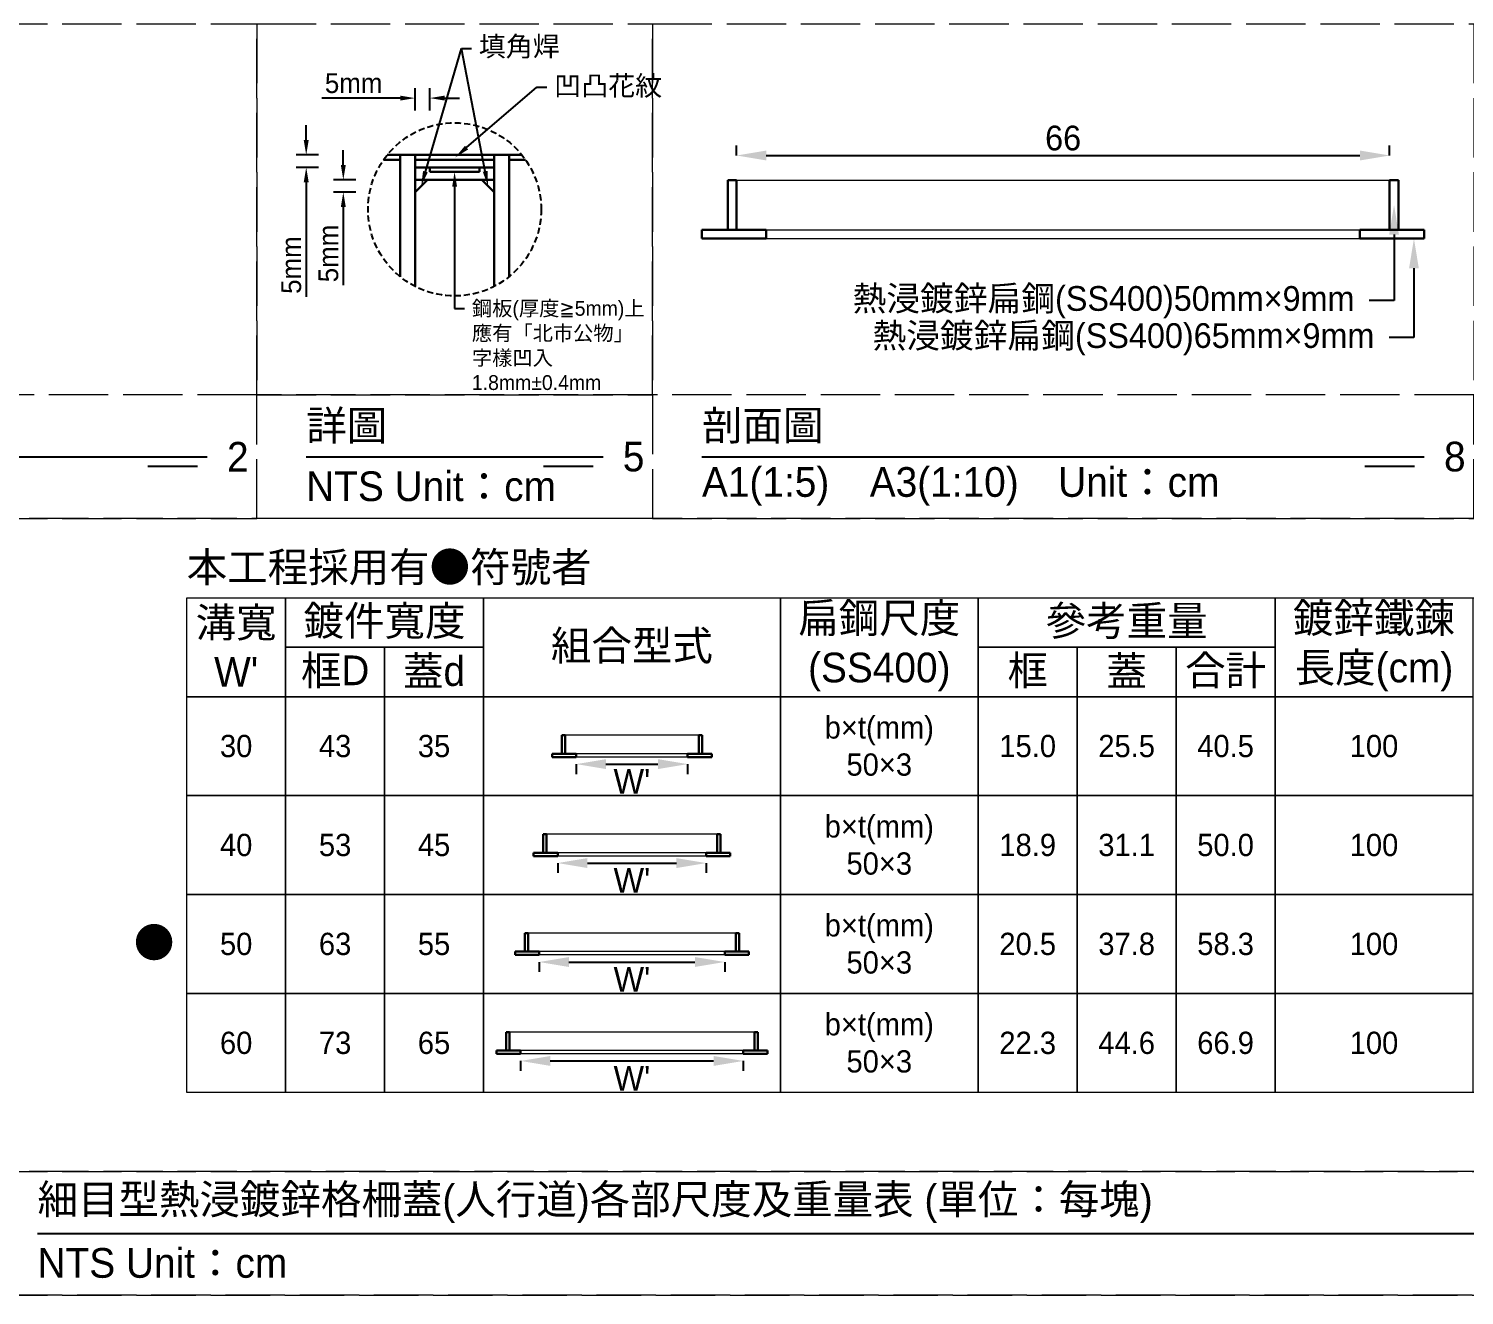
# Model space of a CAD drawing. Extents: x -2640 to 1802, y -2159 to 447.
# Drawn here: x -2451.8 to -2161.6, y -1114 to -858 of the extents above; entities that cross this region are included whole.
import ezdxf
from ezdxf import colors
from ezdxf.entities.mleader import LeaderData, LeaderLine
from ezdxf.math import Vec2, Vec3

# ---------------------------------------------------------------- set-up
doc = ezdxf.new("R2010")
doc.units = 0
doc.header["$MEASUREMENT"] = 0
doc.linetypes.add('ACAD_ISO02W100', pattern=[15, 12, -3])
doc.linetypes.add('HIDDEN', pattern=[0.375, 0.25, -0.125])
for name, color, linetype, lineweight in [('一、1.基本-圖框', 7, 'Continuous', 20), ('二、1.繪圖-既有設施', 8, 'Continuous', 20), ('二、2.繪圖-施作項目', 181, 'Continuous', 30)]:
    doc.layers.add(name, color=color, linetype=linetype, lineweight=lineweight)
doc.layers.add('一、4.基本-隱藏', color=9, linetype='ACAD_ISO02W100', lineweight=20, plot=False)
doc.layers.add('三、3.文字-註解文字', color=2, linetype='Continuous')
doc.styles.add('次圖名(詳圖)', font='MS PGothic.ttf', dxfattribs={"height": 6})
doc.styles.add('註解文字', font='MS PGothic.ttf', dxfattribs={"height": 4})
doc.styles.add('註解文字(詳圖)', font='MS PGothic.ttf', dxfattribs={"height": 5})
doc.dimstyles.new('註解文字', dxfattribs={"dimtxt": 4, "dimasz": 3, "dimexe": 2, "dimexo": 5, "dimgap": 1, "dimtad": 2, "dimzin": 0, "dimdsep": 46, "dimtxsty": '註解文字', "dimcen": 0.1, "dimclrd": 144, "dimclre": 144, "dimclrt": 256, "dimadec": 0, "dimazin": 0, "dimtfac": 1, "dimtofl": 0, "dimtmove": 0, "dimatfit": 3, "dimfxlon": 1, "dimtolj": 1, "dimtzin": 0, "dimlwd": -1, "dimlwe": -1, "dimarcsym": 1})
doc.dimstyles.new('註解文字(詳圖)', dxfattribs={"dimtxt": 5, "dimasz": 6, "dimexe": 2, "dimexo": 5, "dimgap": 1, "dimtad": 2, "dimzin": 0, "dimdsep": 46, "dimtxsty": '註解文字(詳圖)', "dimcen": 0.1, "dimclrd": 144, "dimclre": 144, "dimclrt": 256, "dimadec": 0, "dimazin": 0, "dimtfac": 1, "dimtofl": 0, "dimtmove": 0, "dimatfit": 3, "dimfxlon": 1, "dimtolj": 1, "dimtzin": 0, "dimlwd": -1, "dimlwe": -1, "dimarcsym": 1})

# ---------------------------------------------------------------- blocks, each defined once
blk = doc.blocks.new('*D298')
at = {"layer": 'Defpoints', "color": 0, "transparency": 16777216}
for p in [(-2373.69, -872), (-2373.69, -886), (-2370.69, -886)]:
    blk.add_point(p, dxfattribs=at)
at = {"layer": '三、3.文字-註解文字', "color": 144, "transparency": 16777216}
for p, q in [((-2373.69, -874.5), (-2373.69, -870)), ((-2370.69, -874.5), (-2370.69, -870)), ((-2376.69, -872), (-2392.51, -872)), ((-2367.69, -872), (-2364.69, -872))]:
    blk.add_line(p, q, dxfattribs=at)
for points in [[(-2376.69, -871.5), (-2376.69, -872.5), (-2373.69, -872)], [(-2367.69, -871.5), (-2367.69, -872.5), (-2370.69, -872)]]:
    blk.add_solid(points, dxfattribs=at)
at = {"layer": '三、3.文字-註解文字', "transparency": 16777216, "insert": (-2386.1, -869), "char_height": 4, "attachment_point": 5, "style": '註解文字'}
blk.add_mtext('\\A1;5mm', dxfattribs=at)
blk = doc.blocks.new('*D299')
at = {"layer": 'Defpoints', "color": 0, "transparency": 16777216}
for p in [(-2395.69, -883.5), (-2373.69, -883.5), (-2373.69, -886)]:
    blk.add_point(p, dxfattribs=at)
at = {"layer": '三、3.文字-註解文字', "color": 144, "transparency": 16777216}
for p, q in [((-2395.69, -880.5), (-2395.69, -877.5)), ((-2393.19, -883.5), (-2397.69, -883.5)), ((-2393.19, -886), (-2397.69, -886)), ((-2395.69, -889), (-2395.69, -912.17))]:
    blk.add_line(p, q, dxfattribs=at)
for points in [[(-2396.19, -880.5), (-2395.19, -880.5), (-2395.69, -883.5)], [(-2396.19, -889), (-2395.19, -889), (-2395.69, -886)]]:
    blk.add_solid(points, dxfattribs=at)
at = {"layer": '三、3.文字-註解文字', "transparency": 16777216, "insert": (-2398.69, -905.76), "char_height": 4, "attachment_point": 5, "rotation": 90, "style": '註解文字'}
blk.add_mtext('\\A1;5mm', dxfattribs=at)
blk = doc.blocks.new('*D300')
at = {"layer": 'Defpoints', "color": 0, "transparency": 16777216}
for p in [(-2373.69, -888.5), (-2388.19, -891), (-2373.69, -891)]:
    blk.add_point(p, dxfattribs=at)
at = {"layer": '三、3.文字-註解文字', "color": 144, "transparency": 16777216}
for p, q in [((-2388.19, -885.5), (-2388.19, -882.5)), ((-2385.69, -888.5), (-2390.19, -888.5)), ((-2385.69, -891), (-2390.19, -891)), ((-2388.19, -894), (-2388.19, -909.82))]:
    blk.add_line(p, q, dxfattribs=at)
for points in [[(-2388.69, -885.5), (-2387.69, -885.5), (-2388.19, -888.5)], [(-2388.69, -894), (-2387.69, -894), (-2388.19, -891)]]:
    blk.add_solid(points, dxfattribs=at)
at = {"layer": '三、3.文字-註解文字', "transparency": 16777216, "insert": (-2391.19, -903.41), "char_height": 4, "attachment_point": 5, "rotation": 90, "style": '註解文字'}
blk.add_mtext('\\A1;5mm', dxfattribs=at)
blk = doc.blocks.new('*D316')
at = {"layer": 'Defpoints', "color": 0, "transparency": 16777216}
for p in [(-2176.69, -883.6), (-2308.69, -888.6), (-2176.69, -888.6)]:
    blk.add_point(p, dxfattribs=at)
at = {"layer": '三、3.文字-註解文字', "color": 144, "transparency": 16777216}
for p, q in [((-2308.69, -883.6), (-2308.69, -881.6)), ((-2176.69, -883.6), (-2176.69, -881.6)), ((-2302.69, -883.6), (-2182.69, -883.6))]:
    blk.add_line(p, q, dxfattribs=at)
for points in [[(-2302.69, -882.6), (-2302.69, -884.6), (-2308.69, -883.6)], [(-2182.69, -882.6), (-2182.69, -884.6), (-2176.69, -883.6)]]:
    blk.add_solid(points, dxfattribs=at)
at = {"layer": '三、3.文字-註解文字', "transparency": 16777216, "insert": (-2242.69, -880.1), "char_height": 5, "attachment_point": 5, "style": '註解文字(詳圖)'}
blk.add_mtext('\\A1;66', dxfattribs=at)
blk = doc.blocks.new('*D333')
at = {"layer": 'Defpoints', "color": 0, "transparency": 16777216}
for p in [(-2344.85, -1025.21), (-2314.85, -1025.21), (-2314.85, -1026.63)]:
    blk.add_point(p, dxfattribs=at)
at = {"layer": '三、3.文字-註解文字', "color": 144, "transparency": 16777216}
for p, q in [((-2344.85, -1026.63), (-2344.85, -1028.63)), ((-2338.85, -1026.63), (-2320.85, -1026.63)), ((-2314.85, -1026.63), (-2314.85, -1028.63))]:
    blk.add_line(p, q, dxfattribs=at)
for points in [[(-2338.85, -1025.63), (-2338.85, -1027.63), (-2344.85, -1026.63)], [(-2320.85, -1025.63), (-2320.85, -1027.63), (-2314.85, -1026.63)]]:
    blk.add_solid(points, dxfattribs=at)
at = {"layer": '三、3.文字-註解文字', "transparency": 16777216, "insert": (-2329.85, -1030.13), "char_height": 5, "attachment_point": 5, "style": '註解文字(詳圖)'}
blk.add_mtext("\\A1;W'", dxfattribs=at)
blk = doc.blocks.new('*D334')
at = {"layer": 'Defpoints', "color": 0, "transparency": 16777216}
for p in [(-2348.6, -1045.21), (-2311.1, -1045.21), (-2311.1, -1046.63)]:
    blk.add_point(p, dxfattribs=at)
at = {"layer": '三、3.文字-註解文字', "color": 144, "transparency": 16777216}
for p, q in [((-2348.6, -1046.63), (-2348.6, -1048.63)), ((-2342.6, -1046.63), (-2317.1, -1046.63)), ((-2311.1, -1046.63), (-2311.1, -1048.63))]:
    blk.add_line(p, q, dxfattribs=at)
for points in [[(-2342.6, -1045.63), (-2342.6, -1047.63), (-2348.6, -1046.63)], [(-2317.1, -1045.63), (-2317.1, -1047.63), (-2311.1, -1046.63)]]:
    blk.add_solid(points, dxfattribs=at)
at = {"layer": '三、3.文字-註解文字', "transparency": 16777216, "insert": (-2329.85, -1050.13), "char_height": 5, "attachment_point": 5, "style": '註解文字(詳圖)'}
blk.add_mtext("\\A1;W'", dxfattribs=at)
blk = doc.blocks.new('*D335')
at = {"layer": 'Defpoints', "color": 0, "transparency": 16777216}
for p in [(-2352.35, -1065.21), (-2307.35, -1065.21), (-2307.35, -1066.63)]:
    blk.add_point(p, dxfattribs=at)
at = {"layer": '三、3.文字-註解文字', "color": 144, "transparency": 16777216}
for p, q in [((-2352.35, -1066.63), (-2352.35, -1068.63)), ((-2346.35, -1066.63), (-2313.35, -1066.63)), ((-2307.35, -1066.63), (-2307.35, -1068.63))]:
    blk.add_line(p, q, dxfattribs=at)
for points in [[(-2346.35, -1065.63), (-2346.35, -1067.63), (-2352.35, -1066.63)], [(-2313.35, -1065.63), (-2313.35, -1067.63), (-2307.35, -1066.63)]]:
    blk.add_solid(points, dxfattribs=at)
at = {"layer": '三、3.文字-註解文字', "transparency": 16777216, "insert": (-2329.85, -1070.13), "char_height": 5, "attachment_point": 5, "style": '註解文字(詳圖)'}
blk.add_mtext("\\A1;W'", dxfattribs=at)
blk = doc.blocks.new('*D336')
at = {"layer": 'Defpoints', "color": 0, "transparency": 16777216}
for p in [(-2341.1, -1005.21), (-2318.6, -1005.21), (-2318.6, -1006.63)]:
    blk.add_point(p, dxfattribs=at)
at = {"layer": '三、3.文字-註解文字', "color": 144, "transparency": 16777216}
for p, q in [((-2341.1, -1006.63), (-2341.1, -1008.63)), ((-2335.1, -1006.63), (-2324.6, -1006.63)), ((-2318.6, -1006.63), (-2318.6, -1008.63))]:
    blk.add_line(p, q, dxfattribs=at)
for points in [[(-2335.1, -1005.63), (-2335.1, -1007.63), (-2341.1, -1006.63)], [(-2324.6, -1005.63), (-2324.6, -1007.63), (-2318.6, -1006.63)]]:
    blk.add_solid(points, dxfattribs=at)
at = {"layer": '三、3.文字-註解文字', "transparency": 16777216, "insert": (-2329.85, -1010.13), "char_height": 5, "attachment_point": 5, "style": '註解文字(詳圖)'}
blk.add_mtext("\\A1;W'", dxfattribs=at)

msp = doc.modelspace()

# ---------------------------------------------------------------- linework, layer by layer
at = {"layer": '一、1.基本-圖框'}
for points in [[(-2419.847, -973), (-2399.847, -973), (-2399.847, -993), (-2419.847, -993)], [(-2419.847, -973), (-2119.847, -973), (-2119.847, -1073), (-2419.847, -1073)], [(-2399.847, -973), (-2359.847, -973), (-2359.847, -983), (-2399.847, -983)], [(-2359.847, -973), (-2299.847, -973), (-2299.847, -993), (-2359.847, -993)], [(-2299.847, -973), (-2259.847, -973), (-2259.847, -993), (-2299.847, -993)], [(-2259.847, -973), (-2199.847, -973), (-2199.847, -983), (-2259.847, -983)], [(-2199.847, -973), (-2159.847, -973), (-2159.847, -993), (-2199.847, -993)], [(-2399.847, -983), (-2379.847, -983), (-2379.847, -993), (-2399.847, -993)], [(-2379.847, -983), (-2359.847, -983), (-2359.847, -993), (-2379.847, -993)], [(-2259.847, -983), (-2239.847, -983), (-2239.847, -993), (-2259.847, -993)], [(-2239.847, -983), (-2219.847, -983), (-2219.847, -993), (-2239.847, -993)], [(-2219.847, -983), (-2199.847, -983), (-2199.847, -993), (-2219.847, -993)], [(-2419.847, -993), (-2399.847, -993), (-2399.847, -1013), (-2419.847, -1013)], [(-2399.847, -993), (-2379.847, -993), (-2379.847, -1013), (-2399.847, -1013)], [(-2379.847, -993), (-2359.847, -993), (-2359.847, -1013), (-2379.847, -1013)], [(-2359.847, -993), (-2299.847, -993), (-2299.847, -1013), (-2359.847, -1013)], [(-2299.847, -993), (-2259.847, -993), (-2259.847, -1013), (-2299.847, -1013)], [(-2259.847, -993), (-2239.847, -993), (-2239.847, -1013), (-2259.847, -1013)], [(-2239.847, -993), (-2219.847, -993), (-2219.847, -1013), (-2239.847, -1013)], [(-2219.847, -993), (-2199.847, -993), (-2199.847, -1013), (-2219.847, -1013)], [(-2199.847, -993), (-2159.847, -993), (-2159.847, -1013), (-2199.847, -1013)], [(-2419.847, -1013), (-2399.847, -1013), (-2399.847, -1033), (-2419.847, -1033)], [(-2399.847, -1013), (-2379.847, -1013), (-2379.847, -1033), (-2399.847, -1033)], [(-2379.847, -1013), (-2359.847, -1013), (-2359.847, -1033), (-2379.847, -1033)], [(-2359.847, -1013), (-2299.847, -1013), (-2299.847, -1033), (-2359.847, -1033)], [(-2299.847, -1013), (-2259.847, -1013), (-2259.847, -1033), (-2299.847, -1033)], [(-2259.847, -1013), (-2239.847, -1013), (-2239.847, -1033), (-2259.847, -1033)], [(-2239.847, -1013), (-2219.847, -1013), (-2219.847, -1033), (-2239.847, -1033)], [(-2219.847, -1013), (-2199.847, -1013), (-2199.847, -1033), (-2219.847, -1033)], [(-2199.847, -1013), (-2159.847, -1013), (-2159.847, -1033), (-2199.847, -1033)], [(-2419.847, -1033), (-2399.847, -1033), (-2399.847, -1053), (-2419.847, -1053)], [(-2399.847, -1033), (-2379.847, -1033), (-2379.847, -1053), (-2399.847, -1053)], [(-2379.847, -1033), (-2359.847, -1033), (-2359.847, -1053), (-2379.847, -1053)], [(-2359.847, -1033), (-2299.847, -1033), (-2299.847, -1053), (-2359.847, -1053)], [(-2299.847, -1033), (-2259.847, -1033), (-2259.847, -1053), (-2299.847, -1053)], [(-2259.847, -1033), (-2239.847, -1033), (-2239.847, -1053), (-2259.847, -1053)], [(-2239.847, -1033), (-2219.847, -1033), (-2219.847, -1053), (-2239.847, -1053)], [(-2219.847, -1033), (-2199.847, -1033), (-2199.847, -1053), (-2219.847, -1053)], [(-2199.847, -1033), (-2159.847, -1033), (-2159.847, -1053), (-2199.847, -1053)], [(-2419.847, -1053), (-2399.847, -1053), (-2399.847, -1073), (-2419.847, -1073)], [(-2399.847, -1053), (-2379.847, -1053), (-2379.847, -1073), (-2399.847, -1073)], [(-2379.847, -1053), (-2359.847, -1053), (-2359.847, -1073), (-2379.847, -1073)], [(-2359.847, -1053), (-2299.847, -1053), (-2299.847, -1073), (-2359.847, -1073)], [(-2299.847, -1053), (-2259.847, -1053), (-2259.847, -1073), (-2299.847, -1073)], [(-2259.847, -1053), (-2239.847, -1053), (-2239.847, -1073), (-2259.847, -1073)], [(-2239.847, -1053), (-2219.847, -1053), (-2219.847, -1073), (-2239.847, -1073)], [(-2219.847, -1053), (-2199.847, -1053), (-2199.847, -1073), (-2219.847, -1073)], [(-2199.847, -1053), (-2159.847, -1053), (-2159.847, -1073), (-2199.847, -1073)]]:
    msp.add_lwpolyline(points, close=True, dxfattribs=at)
at = {"layer": '一、4.基本-隱藏'}
for points in [[(-2640, -607), (-1860, -607), (-1860, -1114), (-2640, -1114)], [(-2640, -857), (-2405.693, -857), (-2405.693, -932), (-2640, -932)], [(-2405.693, -857), (-2325.693, -857), (-2325.693, -932), (-2405.693, -932)], [(-2325.693, -857), (-2159.693, -857), (-2159.693, -932), (-2325.693, -932)], [(-2640, -957), (-2405.693, -957), (-2405.693, -932), (-2640, -932)], [(-2405.693, -932), (-2325.693, -932), (-2325.693, -957), (-2405.693, -957)], [(-2325.693, -957), (-2159.693, -957), (-2159.693, -932), (-2325.693, -932)], [(-2079.693, -957), (-2460, -957), (-2460, -1089), (-2079.693, -1089)], [(-2460, -1114), (-2079.693, -1114), (-2079.693, -1089), (-2460, -1089)]]:
    msp.add_lwpolyline(points, close=True, dxfattribs=at)
at = {"layer": '三、3.文字-註解文字'}
for points in [[(-2630, -944.5), (-2415.693, -944.5)], [(-2395.693, -944.5), (-2335.693, -944.5)], [(-2315.693, -944.5), (-2169.693, -944.5)], [(-2417.693, -946.5), (-2427.693, -946.5)], [(-2337.693, -946.5), (-2347.693, -946.5)], [(-2171.693, -946.5), (-2181.693, -946.5)], [(-2450, -1101.5), (-2089.693, -1101.5)]]:
    msp.add_lwpolyline(points, dxfattribs=at)
at = {"layer": '三、3.文字-註解文字', "linetype": 'HIDDEN', "ltscale": 5}
msp.add_circle((-2365.693, -894.5), 17.5, dxfattribs=at)
at = {"layer": '二、1.繪圖-既有設施'}
for points in [[(-2308.693, -888.6), (-2176.693, -888.6)], [(-2302.693, -898.6), (-2182.693, -898.6)], [(-2302.693, -900.4), (-2182.693, -900.4)], [(-2316.347, -1000.788), (-2343.347, -1000.788)], [(-2318.597, -1004.538), (-2341.097, -1004.538)], [(-2318.597, -1005.212), (-2341.097, -1005.212)], [(-2312.597, -1020.788), (-2347.097, -1020.788)], [(-2314.847, -1024.537), (-2344.847, -1024.537)], [(-2314.847, -1025.213), (-2344.847, -1025.213)], [(-2308.847, -1040.787), (-2350.847, -1040.787)], [(-2311.097, -1044.537), (-2348.597, -1044.537)], [(-2311.097, -1045.213), (-2348.597, -1045.213)], [(-2305.097, -1060.787), (-2354.597, -1060.787)], [(-2307.347, -1064.537), (-2352.347, -1064.537)], [(-2307.347, -1065.213), (-2352.347, -1065.213)]]:
    msp.add_lwpolyline(points, dxfattribs=at)
at = {"layer": '二、2.繪圖-施作項目'}
for points in [[(-2380.055, -884.5), (-2376.693, -884.5)], [(-2379.304, -883.5), (-2352.083, -883.5)], [(-2376.693, -883.5), (-2376.693, -908.111)], [(-2373.693, -883.5), (-2373.693, -910.064)], [(-2373.693, -884.5), (-2357.693, -884.5)], [(-2357.693, -883.5), (-2357.693, -910.064)], [(-2354.693, -883.5), (-2354.693, -908.111)], [(-2354.693, -884.5), (-2351.332, -884.5)], [(-2373.693, -886), (-2357.693, -886)], [(-2370.693, -886), (-2360.693, -886)], [(-2370.693, -886.9), (-2370.693, -886)], [(-2370.693, -886.9), (-2360.693, -886.9)], [(-2360.693, -886.9), (-2360.693, -886)], [(-2373.693, -888.5), (-2357.693, -888.5)], [(-2371.193, -888.5), (-2373.693, -891)], [(-2360.193, -888.5), (-2357.693, -891)], [(-2310.493, -888.6), (-2310.493, -898.6)], [(-2310.493, -888.6), (-2308.693, -888.6)], [(-2308.693, -888.6), (-2308.693, -898.6)], [(-2176.693, -888.6), (-2176.693, -898.6)], [(-2176.693, -888.6), (-2174.893, -888.6)], [(-2174.893, -888.6), (-2174.893, -898.6)], [(-2315.693, -898.6), (-2315.693, -900.4)], [(-2315.693, -898.6), (-2302.693, -898.6)], [(-2302.693, -898.6), (-2302.693, -900.4)], [(-2182.693, -898.6), (-2182.693, -900.4)], [(-2182.693, -898.6), (-2169.693, -898.6)], [(-2169.693, -898.6), (-2169.693, -900.4)], [(-2315.693, -900.4), (-2302.693, -900.4)], [(-2182.693, -900.4), (-2169.693, -900.4)], [(-2344.022, -1000.788), (-2344.022, -1004.538)], [(-2343.347, -1000.788), (-2344.022, -1000.788)], [(-2343.347, -1000.788), (-2343.347, -1004.538)], [(-2316.347, -1000.788), (-2316.347, -1004.538)], [(-2315.672, -1000.788), (-2316.347, -1000.788)], [(-2315.672, -1000.788), (-2315.672, -1004.538)], [(-2345.972, -1004.538), (-2345.972, -1005.212)], [(-2341.097, -1004.538), (-2345.972, -1004.538)], [(-2341.097, -1005.212), (-2345.972, -1005.212)], [(-2341.097, -1004.538), (-2341.097, -1005.212)], [(-2318.597, -1004.538), (-2318.597, -1005.212)], [(-2313.722, -1004.538), (-2318.597, -1004.538)], [(-2313.722, -1005.212), (-2318.597, -1005.212)], [(-2313.722, -1004.538), (-2313.722, -1005.212)], [(-2347.772, -1020.788), (-2347.772, -1024.537)], [(-2347.097, -1020.788), (-2347.772, -1020.788)], [(-2347.097, -1020.788), (-2347.097, -1024.537)], [(-2312.597, -1020.788), (-2312.597, -1024.537)], [(-2311.922, -1020.788), (-2312.597, -1020.788)], [(-2311.922, -1020.788), (-2311.922, -1024.537)], [(-2349.722, -1024.537), (-2349.722, -1025.213)], [(-2344.847, -1024.537), (-2349.722, -1024.537)], [(-2344.847, -1025.213), (-2349.722, -1025.213)], [(-2344.847, -1024.537), (-2344.847, -1025.213)], [(-2314.847, -1024.537), (-2314.847, -1025.213)], [(-2309.972, -1024.537), (-2314.847, -1024.537)], [(-2309.972, -1025.213), (-2314.847, -1025.213)], [(-2309.972, -1024.537), (-2309.972, -1025.213)], [(-2351.522, -1040.787), (-2351.522, -1044.537)], [(-2350.847, -1040.787), (-2351.522, -1040.787)], [(-2350.847, -1040.787), (-2350.847, -1044.537)], [(-2308.847, -1040.787), (-2308.847, -1044.537)], [(-2308.172, -1040.787), (-2308.847, -1040.787)], [(-2308.172, -1040.787), (-2308.172, -1044.537)], [(-2353.472, -1044.537), (-2353.472, -1045.213)], [(-2348.597, -1044.537), (-2353.472, -1044.537)], [(-2348.597, -1044.537), (-2348.597, -1045.213)], [(-2311.097, -1044.537), (-2311.097, -1045.213)], [(-2306.222, -1044.537), (-2311.097, -1044.537)], [(-2306.222, -1044.537), (-2306.222, -1045.213)], [(-2348.597, -1045.213), (-2353.472, -1045.213)], [(-2306.222, -1045.213), (-2311.097, -1045.213)], [(-2355.272, -1060.787), (-2355.272, -1064.537)], [(-2354.597, -1060.787), (-2355.272, -1060.787)], [(-2354.597, -1060.787), (-2354.597, -1064.537)], [(-2305.097, -1060.787), (-2305.097, -1064.537)], [(-2304.422, -1060.787), (-2305.097, -1060.787)], [(-2304.422, -1060.787), (-2304.422, -1064.537)], [(-2357.222, -1064.537), (-2357.222, -1065.213)], [(-2352.347, -1064.537), (-2357.222, -1064.537)], [(-2352.347, -1064.537), (-2352.347, -1065.213)], [(-2307.347, -1064.537), (-2307.347, -1065.213)], [(-2302.472, -1064.537), (-2307.347, -1064.537)], [(-2302.472, -1064.537), (-2302.472, -1065.213)], [(-2352.347, -1065.213), (-2357.222, -1065.213)], [(-2302.472, -1065.213), (-2307.347, -1065.213)]]:
    msp.add_lwpolyline(points, dxfattribs=at)

# ---------------------------------------------------------------- texts
at = {"layer": '一、1.基本-圖框', "char_height": 6, "attachment_point": 5, "style": '註解文字(詳圖)'}
for s, width, insert in [("{\\fMS PGothic|b0|i0|c128|p34;溝寬\\P}W'", 22.09955, (-2409.847, -983)), ('鍍件寬度', 35.26712, (-2379.847, -978)), ('扁鋼尺度\\P(SS400)', 35.26712, (-2279.847, -983)), ('參考重量', 35.26712, (-2229.847, -978)), ('{\\fMS PGothic|b0|i0|c128|p34;鍍鋅鐵鍊長度}(cm)', 35.26712, (-2179.847, -983)), ('組合型式', 35.26712, (-2329.847, -983)), ('框D', 35.26712, (-2389.847, -988)), ('蓋d', 35.26712, (-2369.847, -988)), ('框', 35.26712, (-2249.847, -988)), ('蓋', 35.26712, (-2229.847, -988)), ('合計', 35.26712, (-2209.847, -988))]:
    msp.add_mtext_dynamic_manual_height_columns(s, width=width, gutter_width=30, heights=[0], dxfattribs=dict(at, insert=insert))
at = {"layer": '三、3.文字-註解文字'}
for s, width, gutter_width, insert, char_height, attachment_point, style in [('詳圖', 30.14945, 15, (-2395.693, -938.5), 6, 4, '次圖名(詳圖)'), ('剖面圖', 109.33936, 15, (-2315.693, -938.5), 6, 4, '次圖名(詳圖)'), ('2', 3, 15, (-2411.693, -944.5), 6, 4, '次圖名(詳圖)'), ('5', 3, 15, (-2331.693, -944.5), 6, 4, '次圖名(詳圖)'), ('8', 3, 15, (-2165.693, -944.5), 6, 4, '次圖名(詳圖)'), ('NTS{\\fMS PGothic|b0|i0|c128|p34; Unit：cm}', 93.26158, 15, (-2395.693, -950.5), 6, 4, '次圖名(詳圖)'), ('{\\fMS PGothic|b0|i0|c128|p34;A1(1:}5{\\fMS PGothic|b0|i0|c128|p34;)\u3000A3(1:}1{\\fMS PGothic|b0|i0|c128|p34;0)^IUnit：cm}', 136.03259, 15, (-2315.693, -950.5), 6, 4, '次圖名(詳圖)'), ('{\\fMS PGothic|b0|i0|c128|p34;本工程採用有●符號者}', 89.58136, 30, (-2419.847, -970.5), 6, 7, '次圖名(詳圖)'), ('{\\fMS PGothic|b0|i0|c128|p34;b×t(mm)\\P50×}3', 53.3682, 30, (-2279.847, -1003), 4.5, 5, '註解文字(詳圖)'), ('30', 9.06048, 30, (-2409.847, -1003), 4.5, 5, '註解文字(詳圖)'), ('43', 9.06048, 30, (-2389.847, -1003), 4.5, 5, '註解文字(詳圖)'), ('35', 9.06048, 30, (-2369.847, -1003), 4.5, 5, '註解文字(詳圖)'), ('15.0', 9.06048, 30, (-2249.847, -1003), 4.5, 5, '註解文字(詳圖)'), ('25.5', 9.06048, 30, (-2229.847, -1003), 4.5, 5, '註解文字(詳圖)'), ('40.5', 9.06048, 30, (-2209.847, -1003), 4.5, 5, '註解文字(詳圖)'), ('100', 9.06048, 30, (-2179.847, -1003), 4.5, 5, '註解文字(詳圖)'), ('{\\fMS PGothic|b0|i0|c128|p34;b×t(mm)\\P50×}3', 53.3682, 30, (-2279.847, -1023), 4.5, 5, '註解文字(詳圖)'), ('40', 9.06048, 30, (-2409.847, -1023), 4.5, 5, '註解文字(詳圖)'), ('53', 9.06048, 30, (-2389.847, -1023), 4.5, 5, '註解文字(詳圖)'), ('45', 9.06048, 30, (-2369.847, -1023), 4.5, 5, '註解文字(詳圖)'), ('18.9', 9.06048, 30, (-2249.847, -1023), 4.5, 5, '註解文字(詳圖)'), ('31.1', 9.06048, 30, (-2229.847, -1023), 4.5, 5, '註解文字(詳圖)'), ('50.0', 9.06048, 30, (-2209.847, -1023), 4.5, 5, '註解文字(詳圖)'), ('100', 9.06048, 30, (-2179.847, -1023), 4.5, 5, '註解文字(詳圖)'), ('{\\fMS PGothic|b0|i0|c128|p34;b×t(mm)\\P50×}3', 53.3682, 30, (-2279.847, -1043), 4.5, 5, '註解文字(詳圖)'), ('{\\fMS PGothic|b0|i0|c128|p34;●}', 9.0506, 30, (-2422.347, -1043), 6, 6, '次圖名(詳圖)'), ('50', 9.06048, 30, (-2409.847, -1043), 4.5, 5, '註解文字(詳圖)'), ('63', 9.06048, 30, (-2389.847, -1043), 4.5, 5, '註解文字(詳圖)'), ('55', 9.06048, 30, (-2369.847, -1043), 4.5, 5, '註解文字(詳圖)'), ('20.5', 9.06048, 30, (-2249.847, -1043), 4.5, 5, '註解文字(詳圖)'), ('37.8', 9.06048, 30, (-2229.847, -1043), 4.5, 5, '註解文字(詳圖)'), ('58.3', 9.06048, 30, (-2209.847, -1043), 4.5, 5, '註解文字(詳圖)'), ('100', 9.06048, 30, (-2179.847, -1043), 4.5, 5, '註解文字(詳圖)'), ('{\\fMS PGothic|b0|i0|c128|p34;b×t(mm)\\P50×}3', 53.3682, 30, (-2279.847, -1063), 4.5, 5, '註解文字(詳圖)'), ('60', 9.06048, 30, (-2409.847, -1063), 4.5, 5, '註解文字(詳圖)'), ('73', 9.06048, 30, (-2389.847, -1063), 4.5, 5, '註解文字(詳圖)'), ('65', 9.06048, 30, (-2369.847, -1063), 4.5, 5, '註解文字(詳圖)'), ('22.3', 9.06048, 30, (-2249.847, -1063), 4.5, 5, '註解文字(詳圖)'), ('44.6', 9.06048, 30, (-2229.847, -1063), 4.5, 5, '註解文字(詳圖)'), ('66.9', 9.06048, 30, (-2209.847, -1063), 4.5, 5, '註解文字(詳圖)'), ('100', 9.06048, 30, (-2179.847, -1063), 4.5, 5, '註解文字(詳圖)'), ('{\\fMS PGothic|b0|i0|c128|p34;細目型熱浸鍍鋅格柵蓋(}人行{\\fMS PGothic|b0|i0|c128|p34;道)各部尺度及重量表 (單位：每塊)}', 256.26644, 15, (-2450, -1095.5), 6, 4, '次圖名(詳圖)'), ('NTS{\\fMS PGothic|b0|i0|c128|p34; Unit：cm}', 93.26158, 15, (-2450, -1107.5), 6, 4, '次圖名(詳圖)')]:
    msp.add_mtext_dynamic_manual_height_columns(s, width=width, gutter_width=gutter_width, heights=[0], dxfattribs=dict(at, insert=insert, char_height=char_height, attachment_point=attachment_point, style=style))

# ---------------------------------------------------------------- dimensions: what is measured, and where the dimension line sits
for p1, p2, distance, picture, middle in [((-2370.693, -886), (-2373.693, -886), -14, '*D298', (-2386.102, -869)), ((-2373.693, -888.5), (-2373.693, -891), -14.5, '*D300', (-2391.193, -903.409))]:
    dim = msp.add_aligned_dim(p1=p1, p2=p2, distance=distance, text='5mm', dimstyle='註解文字', dxfattribs=at)
    dim.commit()
    dim.dimension.update_dxf_attribs({"geometry": picture, "text_midpoint": middle})
dim = msp.add_linear_dim(base=(-2395.693, -883.5), p1=(-2373.693, -886), p2=(-2373.693, -883.5), angle=90, text='5mm', dimstyle='註解文字', dxfattribs=at)
dim.commit()
dim.dimension.update_dxf_attribs({"geometry": '*D299', "text_midpoint": (-2395.693, -905.761), "dimtype": 161})
for base, p1, p2, text, picture, middle in [((-2176.693, -883.6), (-2308.693, -888.6), (-2176.693, -888.6), '66', '*D316', (-2242.693, -880.1)), ((-2318.597, -1006.628), (-2341.097, -1005.212), (-2318.597, -1005.212), "W'", '*D336', (-2329.847, -1010.128)), ((-2314.847, -1026.628), (-2344.847, -1025.213), (-2314.847, -1025.213), "W'", '*D333', (-2329.847, -1030.128)), ((-2311.097, -1046.628), (-2348.597, -1045.213), (-2311.097, -1045.213), "W'", '*D334', (-2329.847, -1050.128)), ((-2307.347, -1066.628), (-2352.347, -1065.213), (-2307.347, -1065.213), "W'", '*D335', (-2329.847, -1070.128))]:
    dim = msp.add_linear_dim(base=base, p1=p1, p2=p2, text=text, dimstyle='註解文字(詳圖)', dxfattribs=at)
    dim.commit()
    dim.dimension.update_dxf_attribs({"geometry": picture, "text_midpoint": middle})

# ---------------------------------------------------------------- leaders
ml = msp.add_multileader_mtext('Standard', dxfattribs=at)
ml.set_content('填角{\\fPMingLiU|b0|i0|c136|p18;焊}', color=256, style='註解文字')
ml.set_leader_properties(color=144, linetype='ByLayer', lineweight=-1)
ml.build(insert=Vec2(0, 0))
ml.multileader.update_dxf_attribs({"dogleg_length": 2, "arrow_head_size": 3})
ctx = ml.context
ctx.base_point, ctx.arrow_head_size, ctx.landing_gap_size, ctx.plane_origin = Vec3(-2362.292, -862), 3, 1.5, Vec3(-2346.96, -884.95)
notes = []
notes.append((ctx, [(0, (1, 1, 0), (-2364.292, -862), (1, 0), 2, [(0, [(-2372.443, -889.75)], 0, [])])]))
ctx.mtext.insert, ctx.mtext.flow_direction = Vec3(-2360.792, -859.547), 5
ml = msp.add_multileader_mtext('Standard', dxfattribs=at)
ml.set_content('{\\fMS PGothic|b0|i0|c128|p34; }', color=256, style='註解文字')
ml.set_leader_properties(color=144, linetype='ByLayer', lineweight=-1)
ml.build(insert=Vec2(0, 0))
ml.multileader.update_dxf_attribs({"dogleg_length": 0, "arrow_head_size": 3})
ctx = ml.context
ctx.base_point, ctx.char_height, ctx.arrow_head_size, ctx.landing_gap_size, ctx.plane_origin = Vec3(-2368.621, -862), 3, 3, 1.5, Vec3(-2333.46, -884.95)
ctx.text_align_type = 2
notes.append((ctx, [(1, (1, 1, 0), (-2364.292, -862), (-1, 0), 0, [(0, [(-2358.943, -889.75)], 0, [])])]))
ctx.mtext.insert, ctx.mtext.alignment, ctx.mtext.flow_direction = Vec3(-2365.792, -860.5), 3, 5
ml = msp.add_multileader_mtext('Standard', dxfattribs=at)
ml.set_content('凹凸花紋', color=256, style='註解文字')
ml.set_leader_properties(color=144, linetype='ByLayer', lineweight=-1)
ml.build(insert=Vec2(0, 0))
ml.multileader.update_dxf_attribs({"dogleg_length": 2, "arrow_head_size": 3})
ctx = ml.context
ctx.base_point, ctx.arrow_head_size, ctx.landing_gap_size, ctx.plane_origin = Vec3(-2347.064, -869.772), 3, 1.5, Vec3(-2346.96, -879.95)
notes.append((ctx, [(0, (1, 1, 0), (-2349.064, -869.772), (1, 0), 2, [(0, [(-2365.538, -883.96)], 0, [])])]))
ctx.mtext.insert, ctx.mtext.flow_direction = Vec3(-2345.564, -867.499), 5
ml = msp.add_multileader_mtext('Standard', dxfattribs=at)
ml.set_content('{\\fMS PGothic|b0|i0|c128|p34;鋼板(厚度≧5mm)上應有「北市公物」字樣凹入1.8mm%%P0.4mm}', color=256, style='註解文字')
ml.set_leader_properties(color=144, linetype='ByLayer', lineweight=-1)
ml.build(insert=Vec2(0, 0))
ml.multileader.update_dxf_attribs({"dogleg_length": 2, "arrow_head_size": 3})
ctx = ml.context
ctx.base_point, ctx.char_height, ctx.arrow_head_size, ctx.landing_gap_size, ctx.plane_origin = Vec3(-2363.693, -914.5), 3, 3, 1.5, Vec3(-2398.6, -893.664)
notes.append((ctx, [(0, (1, 1, 0), (-2365.693, -914.5), (1, 0), 2, [(0, [(-2365.693, -886.9)], 0, [])])]))
ctx.mtext.insert, ctx.mtext.width, ctx.mtext.flow_direction = Vec3(-2362.193, -913), 35.71327, 5
ml = msp.add_multileader_mtext('Standard', dxfattribs=at)
ml.set_content('熱浸鍍鋅扁鋼(SS400)50mm×9mm', color=256, style='註解文字(詳圖)')
ml.set_leader_properties(color=144, linetype='ByLayer', lineweight=-1)
ml.build(insert=Vec2(0, 0))
ml.multileader.update_dxf_attribs({"dogleg_length": 5, "arrow_head_size": 6})
ctx = ml.context
ctx.base_point, ctx.char_height, ctx.arrow_head_size, ctx.landing_gap_size, ctx.plane_origin = Vec3(-2293.157, -912.9), 5, 6, 3, Vec3(-2175.793, -893.6)
ctx.text_align_type = 2
notes.append((ctx, [(1, (1, 1, 0), (-2175.793, -912.9), (-1, 0), 5, [(0, [(-2175.793, -893.6)], 0, [])])]))
ctx.mtext.insert, ctx.mtext.alignment, ctx.mtext.flow_direction = Vec3(-2183.793, -910.002), 3, 5
ml = msp.add_multileader_mtext('Standard', dxfattribs=at)
ml.set_content('{\\fMS PGothic|b0|i0|c128|p34;熱浸鍍鋅扁鋼(SS400)}65{\\fMS PGothic|b0|i0|c128|p34;mm×9mm}', color=256, style='註解文字(詳圖)')
ml.set_leader_properties(color=144, linetype='ByLayer', lineweight=-1)
ml.build(insert=Vec2(0, 0))
ml.multileader.update_dxf_attribs({"dogleg_length": 5, "arrow_head_size": 6})
ctx = ml.context
ctx.base_point, ctx.char_height, ctx.arrow_head_size, ctx.landing_gap_size, ctx.plane_origin = Vec3(-2289.134, -920.4), 5, 6, 3, Vec3(-2171.771, -900.4)
ctx.text_align_type = 2
notes.append((ctx, [(1, (1, 1, 0), (-2171.771, -920.4), (-1, 0), 5, [(0, [(-2171.771, -900.4)], 0, [])])]))
ctx.mtext.insert, ctx.mtext.alignment, ctx.mtext.flow_direction = Vec3(-2179.771, -917.502), 3, 5
for ctx, leaders in notes:
    for number, flags, end, landing, length, lines in leaders:
        leader = LeaderData()
        leader.index, (leader.has_last_leader_line, leader.has_dogleg_vector, leader.attachment_direction) = number, flags
        leader.last_leader_point, leader.dogleg_vector, leader.dogleg_length = Vec3(end), Vec3(landing), length
        for number, points, colour, breaks in lines:
            line = LeaderLine()
            line.index, line.vertices, line.color, line.breaks = number, Vec3.list(points), colors.encode_raw_color(colour), breaks
            leader.lines.append(line)
        ctx.leaders.append(leader)

doc.saveas('drawing.dxf')
